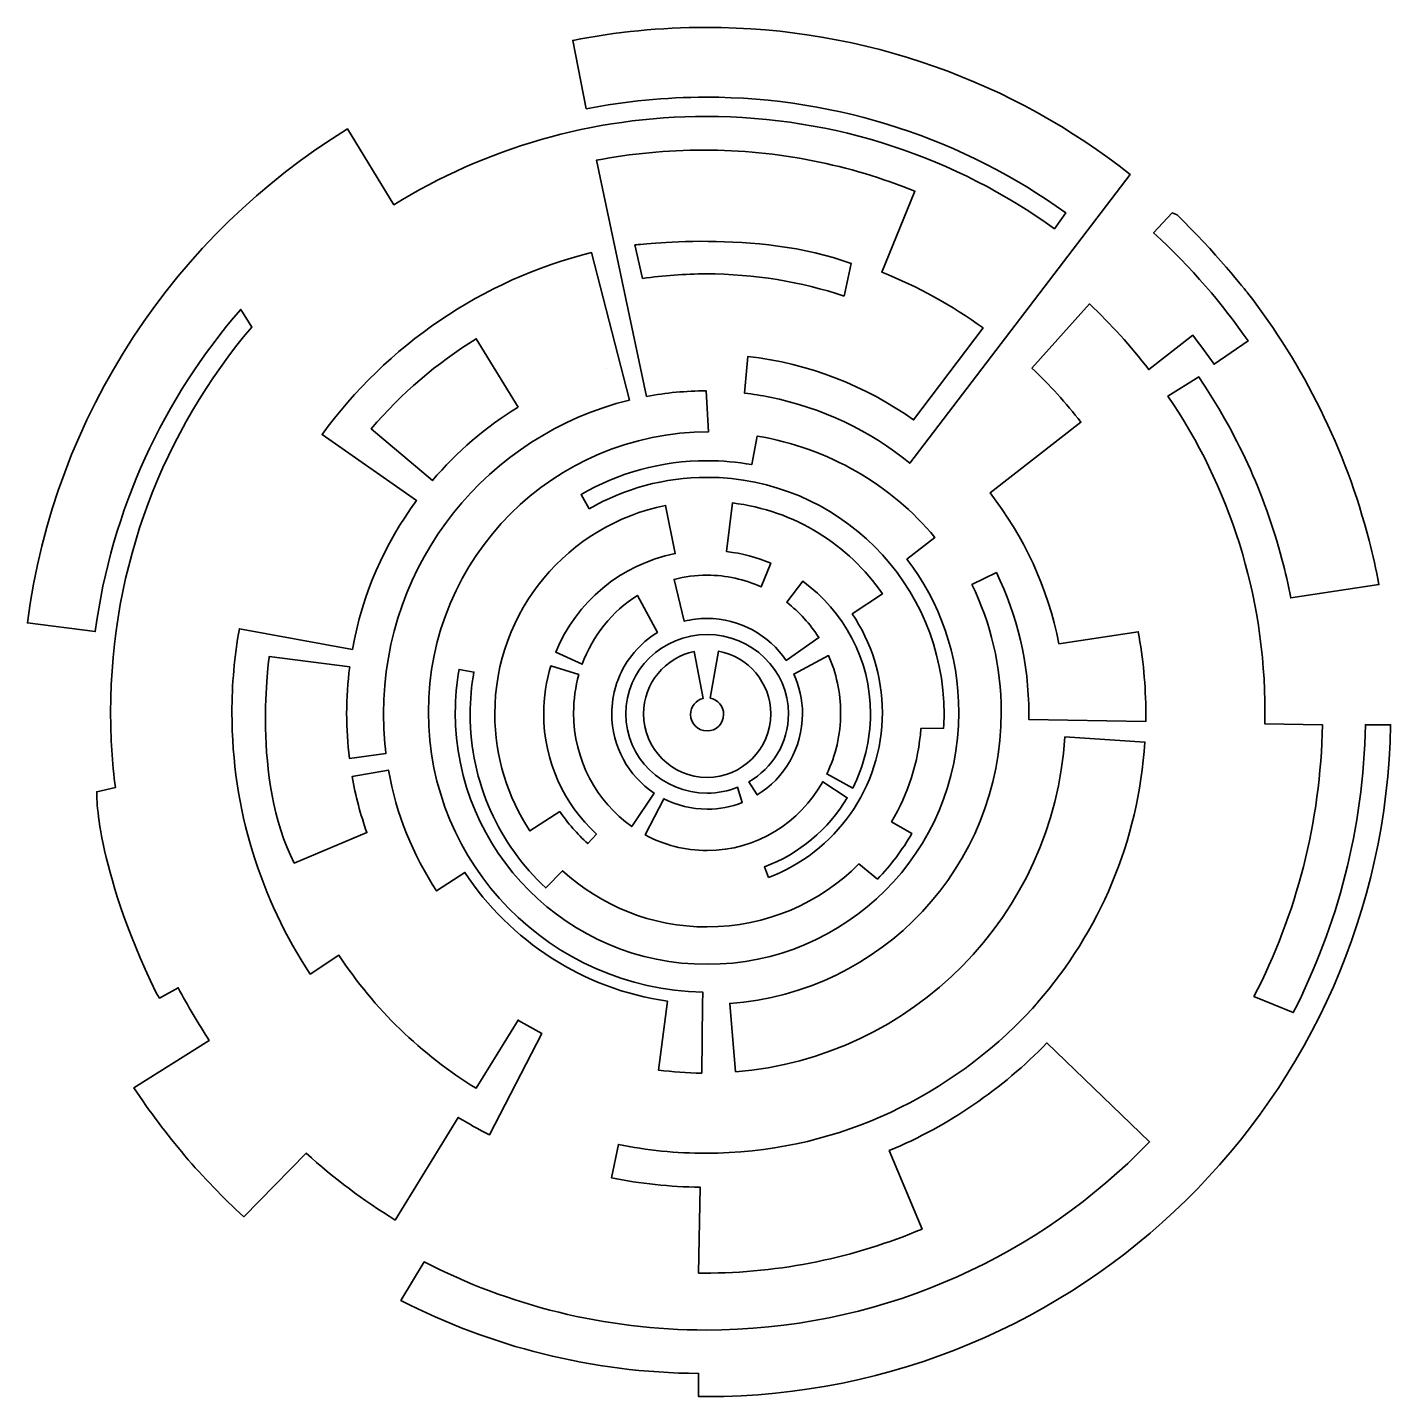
# Model space of a CAD drawing. Header units: inches. Extents: x 74 to 354, y -286 to -5.
import ezdxf

# ---------------------------------------------------------------- set-up
doc = ezdxf.new("R2010")
doc.units = ezdxf.units.IN
doc.header["$MEASUREMENT"] = 0
doc.layers.add('Capa 1', color=7, linetype='Continuous')
doc.layers.add('Capa 2', color=7, linetype='Continuous')

msp = doc.modelspace()

# ---------------------------------------------------------------- linework, layer by layer
at = {"layer": 'Capa 1', "color": 250, "lineweight": 35, "true_color": 0x201815}
msp.add_lwpolyline([(192.69, -74.7), (192.69, -74.7)], dxfattribs=at)
for points, knots in [([(226.29, -80.67), (224.58, -80.33), (222.85, -80.05), (221.1, -79.85), (221.1, -79.85), (221.79, -72.3), (221.79, -72.3), (234.37, -73.75), (245.99, -78.37), (255.83, -85.33), (255.83, -85.33), (270.12, -66.43), (270.12, -66.43), (263.72, -61.82), (256.74, -57.97), (249.3, -55), (249.3, -55), (256.12, -38.38), (256.12, -38.38), (242.71, -32.93), (228.05, -29.92), (212.68, -29.92), (205.16, -29.92), (197.8, -30.64), (190.69, -32.02), (190.69, -32.02), (200.99, -80.51), (200.99, -80.51), (204.96, -79.77), (209.05, -79.38), (213.23, -79.38), (213.23, -79.38), (213.7, -87.8), (213.7, -87.8), (181.92, -87.8), (156.16, -113.56), (156.16, -145.34), (156.16, -176.72), (181.29, -202.24), (212.52, -202.87), (212.52, -202.87), (212.49, -205.34), (212.49, -205.34), (212.49, -205.34), (212.31, -219.52), (212.31, -219.52), (209.3, -219.48), (206.32, -219.26), (203.41, -218.88), (203.41, -218.88), (205.27, -204.74), (205.27, -204.74), (187.88, -202.26), (172.89, -192.33), (163.65, -178.28), (163.65, -178.28), (157.85, -182.09), (157.85, -182.09), (152.98, -174.72), (149.56, -166.31), (147.96, -157.27), (147.96, -157.27), (140.5, -158.6), (140.5, -158.6), (141.2, -162.56), (142.21, -166.4), (143.51, -170.12), (143.51, -170.12), (143.52, -170.12), (143.52, -170.12), (143.52, -170.12), (128.6, -176.37), (128.6, -176.37), (119.72, -159.13), (123.48, -133.93), (123.48, -133.93), (123.48, -133.93), (139.99, -136.09), (139.99, -136.09), (139.58, -139.22), (139.37, -142.42), (139.37, -145.67), (139.37, -148.78), (139.56, -151.84), (139.94, -154.86), (139.94, -154.86), (147.45, -153.89), (147.45, -153.89), (147.12, -151.2), (146.95, -148.45), (146.95, -145.67), (146.95, -114.5), (168.46, -88.36), (197.44, -81.28), (197.44, -81.28), (189.7, -50.96), (189.7, -50.96), (167.1, -56.57), (147.61, -70.06), (134.33, -88.36), (134.33, -88.36), (153.72, -101.91), (153.72, -101.91), (147.18, -110.79), (142.58, -121.18), (140.55, -132.47), (140.55, -132.47), (117.33, -128.25), (117.33, -128.25), (116.32, -133.86), (115.8, -139.64), (115.8, -145.54), (115.8, -165.35), (121.71, -183.79), (131.88, -199.17), (131.88, -199.17), (137.77, -195.3), (137.77, -195.3), (145.04, -206.34), (154.68, -215.69), (165.95, -222.63), (165.95, -222.63), (174.57, -208.61), (174.57, -208.61), (176.15, -209.58), (177.78, -210.5), (179.45, -211.36), (179.45, -211.36), (168.71, -232.22), (168.71, -232.22), (166.52, -231.1), (164.37, -229.89), (162.28, -228.6), (162.28, -228.6), (149.33, -249.69), (149.33, -249.69), (142.81, -245.69), (136.69, -241.09), (131.06, -235.98), (131.06, -235.98), (118.22, -249.02), (118.22, -249.02), (109.66, -241.17), (102.07, -232.27), (95.66, -222.52), (95.66, -222.52), (111.15, -212.81), (111.15, -212.81), (108.84, -209.32), (106.71, -205.71), (104.76, -201.98), (104.76, -201.98), (100.95, -204.09), (100.95, -204.09), (100.95, -204.09), (100.21, -203), (100.21, -203), (87.5, -176.53), (88.02, -161.73), (88.02, -161.73), (88.02, -161.73), (91.86, -160.88), (91.86, -160.88), (91.22, -155.79), (90.88, -150.61), (90.88, -145.34), (90.88, -115.19), (101.79, -87.59), (119.87, -66.26), (119.87, -66.26), (117.62, -62.64), (117.62, -62.64), (101.78, -80.87), (91.06, -103.68), (87.72, -128.82), (87.72, -128.82), (73.78, -127.04), (73.78, -127.04), (79.36, -84.12), (104.28, -47.28), (139.51, -25.56), (139.51, -25.56), (149.08, -41.14), (149.08, -41.14), (167.73, -29.64), (189.7, -23), (213.23, -23), (239.93, -23), (264.63, -31.55), (284.75, -46.07), (284.75, -46.07), (287.08, -42.81), (287.08, -42.81), (266.3, -27.85), (240.79, -19.05), (213.23, -19.05), (204.8, -19.05), (196.56, -19.87), (188.59, -21.44), (188.59, -21.44), (185.8, -7.38), (185.8, -7.38), (194.67, -5.63), (203.84, -4.71), (213.23, -4.71), (246.11, -4.71), (276.35, -16), (300.3, -34.9), (300.3, -34.9), (255.04, -94.23), (255.04, -94.23), (246.85, -87.57), (237.04, -82.82), (226.29, -80.67)], [0, 0, 0, 0, 1, 1, 1, 2, 2, 2, 3, 3, 3, 4, 4, 4, 5, 5, 5, 6, 6, 6, 7, 7, 7, 8, 8, 8, 9, 9, 9, 10, 10, 10, 11, 11, 11, 12, 12, 12, 13, 13, 13, 14, 14, 14, 15, 15, 15, 16, 16, 16, 17, 17, 17, 18, 18, 18, 19, 19, 19, 20, 20, 20, 21, 21, 21, 22, 22, 22, 23, 23, 23, 24, 24, 24, 25, 25, 25, 26, 26, 26, 27, 27, 27, 28, 28, 28, 29, 29, 29, 30, 30, 30, 31, 31, 31, 32, 32, 32, 33, 33, 33, 34, 34, 34, 35, 35, 35, 36, 36, 36, 37, 37, 37, 38, 38, 38, 39, 39, 39, 40, 40, 40, 41, 41, 41, 42, 42, 42, 43, 43, 43, 44, 44, 44, 45, 45, 45, 46, 46, 46, 47, 47, 47, 48, 48, 48, 49, 49, 49, 50, 50, 50, 51, 51, 51, 52, 52, 52, 53, 53, 53, 54, 54, 54, 55, 55, 55, 56, 56, 56, 57, 57, 57, 58, 58, 58, 59, 59, 59, 60, 60, 60, 61, 61, 61, 62, 62, 62, 63, 63, 63, 64, 64, 64, 65, 65, 65, 66, 66, 66, 67, 67, 67, 68, 68, 68, 69, 69, 69, 70, 70, 70, 71, 71, 71, 71]), ([(219.23, -219.28), (255.64, -216.35), (284.59, -187.02), (286.93, -150.46), (286.93, -150.46), (303.35, -151.52), (303.35, -151.52), (302.05, -171.96), (293.94, -190.54), (281.28, -205.04), (281.28, -205.04), (279.54, -207.04), (278.17, -208.43), (261.56, -225.23), (238.72, -235.98), (213.23, -235.98), (207.05, -235.98), (201.02, -235.36), (195.2, -234.18), (195.2, -234.18), (193.75, -241.02), (193.75, -241.02), (199.67, -242.22), (205.77, -242.88), (212.02, -242.96), (212.02, -242.96), (211.66, -260.6), (211.66, -260.6), (212, -260.61), (212.34, -260.61), (212.68, -260.61), (228.61, -260.61), (243.78, -257.38), (257.58, -251.54), (257.58, -251.54), (250.84, -235.44), (250.84, -235.44), (263.11, -230.3), (274.11, -222.72), (283.22, -213.31), (283.22, -213.31), (304.3, -233.65), (304.3, -233.65), (304.3, -233.65), (301.98, -235.98), (301.98, -235.98), (279.13, -258.44), (247.79, -272.29), (213.23, -272.29), (192.35, -272.29), (172.66, -267.24), (155.3, -258.29), (155.3, -258.29), (150.53, -266.22), (150.53, -266.22), (168.88, -275.66), (189.65, -281.05), (211.66, -281.21), (211.66, -281.21), (211.66, -285.96), (211.66, -285.96), (212.18, -285.96), (212.7, -285.97), (213.23, -285.97), (290.02, -285.97), (352.43, -224.42), (353.83, -147.96), (353.83, -147.96), (348.66, -147.96), (348.66, -147.96), (348.23, -169.22), (342.93, -189.27), (333.83, -207.07), (333.83, -207.07), (325.76, -203.77), (325.76, -203.77), (334.43, -187), (339.47, -168.05), (339.83, -147.96), (339.83, -147.96), (327.99, -147.74), (327.99, -147.74), (328.01, -146.92), (328.02, -146.09), (328.02, -145.27), (328.02, -121.23), (320.66, -98.9), (308.08, -80.43), (308.08, -80.43), (314.4, -76.52), (314.4, -76.52), (322.07, -87.79), (327.92, -100.4), (331.5, -113.93), (332.2, -116.55), (332.81, -119.21), (333.33, -121.9), (333.33, -121.9), (351.42, -119.15), (351.42, -119.15), (350.85, -116.1), (350.17, -113.09), (349.41, -110.11), (344.57, -91.35), (335.95, -74.1), (324.42, -59.23), (324.42, -59.23), (317.52, -50.52), (309.95, -43.2), (309.95, -43.2), (308.96, -42.81), (308.96, -42.81), (308.96, -42.81), (305.15, -46.94), (305.15, -46.94), (312.95, -53.99), (319.35, -61.63), (324.54, -69.1), (324.54, -69.1), (317.56, -73.9), (317.56, -73.9), (316.17, -71.88), (314.71, -69.89), (313.2, -67.95), (313.2, -67.95), (304.14, -74.99), (304.14, -74.99), (300.45, -70.18), (296.38, -65.67), (291.98, -61.51), (291.98, -61.51), (280.13, -74.7), (280.13, -74.7), (283.77, -78.14), (287.14, -81.86), (290.22, -85.82), (290.22, -85.82), (271.54, -100.33), (271.54, -100.33), (278.48, -109.25), (283.43, -119.81), (285.69, -131.33), (285.69, -131.33), (301.98, -128.85), (301.98, -128.85), (303, -134.3), (303.54, -139.92), (303.54, -145.67), (303.54, -146.21), (303.54, -146.76), (303.53, -147.3), (303.53, -147.3), (279.5, -146.87), (279.5, -146.87), (279.51, -146.47), (279.51, -146.07), (279.51, -145.67), (279.51, -135.28), (277.12, -125.46), (272.86, -116.71), (272.86, -116.71), (267.83, -119.15), (267.83, -119.15), (271.68, -127.07), (273.83, -135.95), (273.83, -145.34), (273.83, -177.05), (249.24, -203.02), (218.08, -205.2), (218.08, -205.2), (219.23, -219.28), (219.23, -219.28)], [0, 0, 0, 0, 1, 1, 1, 2, 2, 2, 3, 3, 3, 4, 4, 4, 5, 5, 5, 6, 6, 6, 7, 7, 7, 8, 8, 8, 9, 9, 9, 10, 10, 10, 11, 11, 11, 12, 12, 12, 13, 13, 13, 14, 14, 14, 15, 15, 15, 16, 16, 16, 17, 17, 17, 18, 18, 18, 19, 19, 19, 20, 20, 20, 21, 21, 21, 22, 22, 22, 23, 23, 23, 24, 24, 24, 25, 25, 25, 26, 26, 26, 27, 27, 27, 28, 28, 28, 29, 29, 29, 30, 30, 30, 31, 31, 31, 32, 32, 32, 33, 33, 33, 34, 34, 34, 35, 35, 35, 36, 36, 36, 37, 37, 37, 38, 38, 38, 39, 39, 39, 40, 40, 40, 41, 41, 41, 42, 42, 42, 43, 43, 43, 44, 44, 44, 45, 45, 45, 46, 46, 46, 47, 47, 47, 48, 48, 48, 49, 49, 49, 50, 50, 50, 51, 51, 51, 52, 52, 52, 53, 53, 53, 54, 54, 54, 55, 55, 55, 56, 56, 56, 57, 57, 57, 57]), ([(241.6, -59.9), (232.68, -56.95), (223.14, -55.35), (213.23, -55.35), (208.79, -55.35), (204.43, -55.67), (200.17, -56.29), (200.17, -56.29), (198.6, -49.41), (198.6, -49.41), (198.6, -49.41), (223.81, -46.15), (243.01, -53.2), (243.01, -53.2), (241.6, -59.9), (241.6, -59.9)], [0, 0, 0, 0, 1, 1, 1, 2, 2, 2, 3, 3, 3, 4, 4, 4, 5, 5, 5, 5]), ([(174.59, -82.71), (167.95, -86.8), (162, -91.9), (156.97, -97.81), (156.97, -97.81), (144.43, -87.15), (144.43, -87.15), (150.59, -79.92), (157.86, -73.68), (165.98, -68.68), (165.98, -68.68), (174.59, -82.71), (174.59, -82.71)], [0, 0, 0, 0, 1, 1, 1, 2, 2, 2, 3, 3, 3, 4, 4, 4, 4])]:
    msp.add_open_spline(points, degree=3, knots=knots, dxfattribs=at)
at = {"layer": 'Capa 2', "color": 250, "lineweight": 35, "true_color": 0x201815}
for points, knots in [([(189.21, -103.58), (196.34, -99.48), (204.6, -97.14), (213.42, -97.14), (240.3, -97.14), (262.1, -118.93), (262.1, -145.82), (262.1, -146.78), (262.07, -147.74), (262.01, -148.69), (262.01, -148.69), (257.34, -148.7), (257.34, -148.7), (256.83, -155.67), (254.7, -162.18), (251.33, -167.88), (251.33, -167.88), (255.5, -170.3), (255.5, -170.3), (253.51, -173.7), (251.13, -176.85), (248.41, -179.66), (248.41, -179.66), (244.61, -176.54), (244.61, -176.54), (236.63, -184.54), (225.6, -189.49), (213.42, -189.49), (201.97, -189.49), (191.55, -185.12), (183.71, -177.96), (183.71, -177.96), (180.28, -181.47), (180.28, -181.47), (170.72, -172.58), (164.74, -159.9), (164.74, -145.82), (164.74, -142.86), (165, -139.96), (165.51, -137.14), (165.51, -137.14), (162.45, -136.59), (162.45, -136.59), (161.95, -139.46), (161.69, -142.42), (161.69, -145.44), (161.69, -174.01), (184.85, -197.17), (213.42, -197.17), (241.98, -197.17), (265.14, -174.01), (265.14, -145.44), (265.14, -133.59), (261.16, -122.67), (254.45, -113.95), (254.45, -113.95), (260.21, -109.47), (260.21, -109.47), (251.25, -98.71), (238.39, -91.11), (223.71, -88.66), (223.71, -88.66), (222.59, -94.53), (222.59, -94.53), (219.62, -94), (216.55, -93.72), (213.42, -93.72), (203.99, -93.72), (195.15, -96.24), (187.53, -100.65), (187.53, -100.65), (189.21, -103.58), (189.21, -103.58)], [0, 0, 0, 0, 1, 1, 1, 2, 2, 2, 3, 3, 3, 4, 4, 4, 5, 5, 5, 6, 6, 6, 7, 7, 7, 8, 8, 8, 9, 9, 9, 10, 10, 10, 11, 11, 11, 12, 12, 12, 13, 13, 13, 14, 14, 14, 15, 15, 15, 16, 16, 16, 17, 17, 17, 18, 18, 18, 19, 19, 19, 20, 20, 20, 21, 21, 21, 22, 22, 22, 23, 23, 23, 24, 24, 24, 24]), ([(183.14, -165.76), (184.79, -168.19), (186.72, -170.4), (188.89, -172.36), (188.89, -172.36), (190.69, -170.41), (190.69, -170.41), (184.03, -164.28), (179.85, -155.48), (179.85, -145.71), (179.85, -142.28), (180.37, -138.97), (181.32, -135.86), (181.32, -135.86), (187.06, -137.66), (187.06, -137.66), (186.37, -140.15), (185.99, -142.79), (185.99, -145.52), (185.99, -155.22), (190.73, -163.78), (197.95, -168.87), (197.95, -168.87), (202.52, -162), (202.52, -162), (197.28, -158.48), (193.83, -152.5), (193.83, -145.71), (193.83, -143.66), (194.14, -141.68), (194.73, -139.82), (194.87, -139.38), (195.02, -138.94), (195.19, -138.52), (196.76, -134.54), (199.6, -131.2), (203.2, -128.99), (203.2, -128.99), (199.09, -121.4), (199.09, -121.4), (193.94, -124.66), (189.92, -129.62), (187.75, -135.53), (187.75, -135.53), (182.33, -133.03), (182.33, -133.03), (186.53, -122.74), (195.7, -115), (206.86, -112.79), (206.86, -112.79), (204.9, -102.92), (204.9, -102.92), (184.89, -106.88), (169.8, -124.53), (169.8, -145.71), (169.8, -154.61), (172.46, -162.88), (177.03, -169.78), (177.03, -169.78), (183.14, -165.76), (183.14, -165.76)], [0, 0, 0, 0, 1, 1, 1, 2, 2, 2, 3, 3, 3, 4, 4, 4, 5, 5, 5, 6, 6, 6, 7, 7, 7, 8, 8, 8, 9, 9, 9, 10, 10, 10, 11, 11, 11, 12, 12, 12, 13, 13, 13, 14, 14, 14, 15, 15, 15, 16, 16, 16, 17, 17, 17, 18, 18, 18, 19, 19, 19, 20, 20, 20, 20]), ([(226.01, -179.35), (239.69, -174.17), (249.42, -160.94), (249.42, -145.44), (249.42, -137.94), (247.14, -130.96), (243.23, -125.18), (243.23, -125.18), (249.42, -121.08), (249.42, -121.08), (242.49, -110.96), (231.4, -103.92), (218.61, -102.4), (218.61, -102.4), (217.42, -112.38), (217.42, -112.38), (220.6, -112.76), (223.64, -113.58), (226.48, -114.78), (226.48, -114.78), (224.52, -119.65), (224.52, -119.65), (221.12, -118.1), (217.37, -117.24), (213.42, -117.24), (211.07, -117.24), (208.79, -117.55), (206.62, -118.12), (206.62, -118.12), (208.72, -126.69), (208.72, -126.69), (210.23, -126.32), (211.8, -126.12), (213.42, -126.12), (220.18, -126.12), (226.14, -129.55), (229.66, -134.76), (229.66, -134.76), (236.38, -130.05), (236.38, -130.05), (234.61, -127.25), (232.36, -124.8), (229.77, -122.81), (229.77, -122.81), (233.06, -118.49), (233.06, -118.49), (241.49, -124.59), (246.98, -134.51), (246.98, -145.71), (246.98, -151.21), (245.66, -156.39), (243.32, -160.97), (243.32, -160.97), (238.01, -158.05), (238.01, -158.05), (239.82, -154.28), (240.84, -150.02), (240.84, -145.52), (240.84, -141.31), (239.95, -137.32), (238.36, -133.74), (238.36, -133.74), (231.23, -137.55), (231.23, -137.55), (232.37, -140.04), (233.01, -142.8), (233.01, -145.71), (233.01, -152.76), (229.29, -158.93), (223.71, -162.38), (223.71, -162.38), (221.99, -159.7), (221.99, -159.7), (226.87, -156.85), (230.14, -151.65), (230.14, -145.71), (230.14, -136.72), (222.65, -129.43), (213.42, -129.43), (204.19, -129.43), (196.7, -136.72), (196.7, -145.71), (196.7, -154.71), (204.19, -162), (213.42, -162), (215.64, -162), (217.75, -161.58), (219.69, -160.81), (219.69, -160.81), (220.64, -163.93), (220.64, -163.93), (218.4, -164.82), (215.97, -165.3), (213.42, -165.3), (210.21, -165.3), (207.18, -164.53), (204.51, -163.17), (204.51, -163.17), (200.7, -170.58), (200.7, -170.58), (204.5, -172.63), (208.83, -173.79), (213.42, -173.79), (223.57, -173.79), (232.44, -168.11), (237.18, -159.65), (237.18, -159.65), (242.21, -162.97), (242.21, -162.97), (238.33, -169.43), (232.34, -174.48), (225.18, -177.16), (225.18, -177.16), (226.01, -179.35), (226.01, -179.35)], [0, 0, 0, 0, 1, 1, 1, 2, 2, 2, 3, 3, 3, 4, 4, 4, 5, 5, 5, 6, 6, 6, 7, 7, 7, 8, 8, 8, 9, 9, 9, 10, 10, 10, 11, 11, 11, 12, 12, 12, 13, 13, 13, 14, 14, 14, 15, 15, 15, 16, 16, 16, 17, 17, 17, 18, 18, 18, 19, 19, 19, 20, 20, 20, 21, 21, 21, 22, 22, 22, 23, 23, 23, 24, 24, 24, 25, 25, 25, 26, 26, 26, 27, 27, 27, 28, 28, 28, 29, 29, 29, 30, 30, 30, 31, 31, 31, 32, 32, 32, 33, 33, 33, 34, 34, 34, 35, 35, 35, 36, 36, 36, 37, 37, 37, 38, 38, 38, 38]), ([(214.02, -142.5), (215.61, -142.78), (216.81, -144.17), (216.81, -145.84), (216.81, -147.72), (215.29, -149.24), (213.42, -149.24), (211.54, -149.24), (210.02, -147.72), (210.02, -145.84), (210.02, -144.25), (211.12, -142.91), (212.61, -142.55), (212.61, -142.55), (210.79, -132.92), (210.79, -132.92), (204.83, -134.14), (200.36, -139.4), (200.36, -145.71), (200.36, -152.93), (206.2, -158.77), (213.42, -158.77), (220.63, -158.77), (226.48, -152.93), (226.48, -145.71), (226.48, -139.29), (221.85, -133.95), (215.74, -132.86), (215.74, -132.86), (214.02, -142.5), (214.02, -142.5)], [0, 0, 0, 0, 1, 1, 1, 2, 2, 2, 3, 3, 3, 4, 4, 4, 5, 5, 5, 6, 6, 6, 7, 7, 7, 8, 8, 8, 9, 9, 9, 10, 10, 10, 10])]:
    msp.add_open_spline(points, degree=3, knots=knots, dxfattribs=at)

doc.saveas('drawing.dxf')
